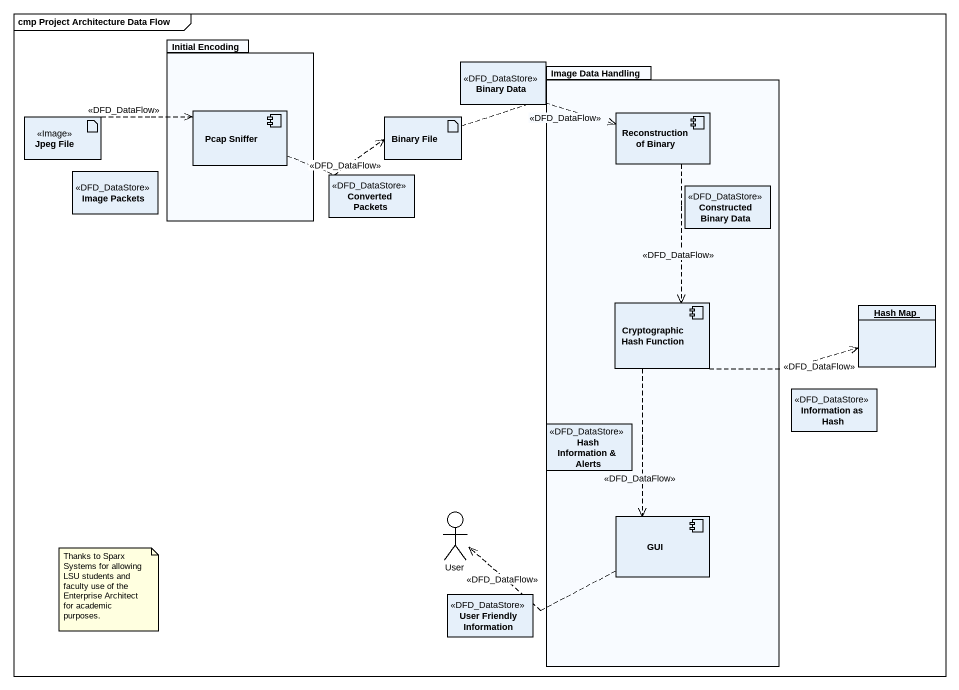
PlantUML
@startuml
mainframe cmp Project Architecture Data Flow
allowmixing
hide circle
hide empty members
package "Initial Encoding" as Initial_Encoding {
  component "Pcap Sniffer" as Pcap_Sniffer
}
class "Binary Data" as Binary_Data <<DFD_DataStore>>
package "Image Data Handling" as Image_Data_Handling {
  component "Reconstruction of Binary" as Reconstruction_of_Binary
  class "Constructed Binary Data" as Constructed_Binary_Data <<DFD_DataStore>>
  component "Cryptographic Hash Function" as Cryptographic_Hash_Function
  class "Hash Information & Alerts" as Hash_Information_Alerts <<DFD_DataStore>>
  component GUI
}
artifact "Jpeg File" as Jpeg_File <<Image>>
artifact "Binary File" as Binary_File
class "Image Packets" as Image_Packets <<DFD_DataStore>>
class "Converted Packets" as Converted_Packets <<DFD_DataStore>>
object "Hash Map" as Hash_Map
class "Information as Hash" as Information_as_Hash <<DFD_DataStore>>
actor User
class "User Friendly Information" as User_Friendly_Information <<DFD_DataStore>>
Jpeg_File .right.> Pcap_Sniffer : <<DFD_DataFlow>>
Pcap_Sniffer .right.> Binary_File : <<DFD_DataFlow>>
Binary_File .right.> Reconstruction_of_Binary : <<DFD_DataFlow>>
Reconstruction_of_Binary ..> Cryptographic_Hash_Function : <<DFD_DataFlow>>
Cryptographic_Hash_Function .right.> Hash_Map : <<DFD_DataFlow>>
Cryptographic_Hash_Function ..> GUI : <<DFD_DataFlow>>
GUI .left.> User : <<DFD_DataFlow>>
note as N1
  Thanks to Sparx Systems for allowing LSU students and
  faculty use of the Enterprise Architect for academic purposes.
end note
@enduml
